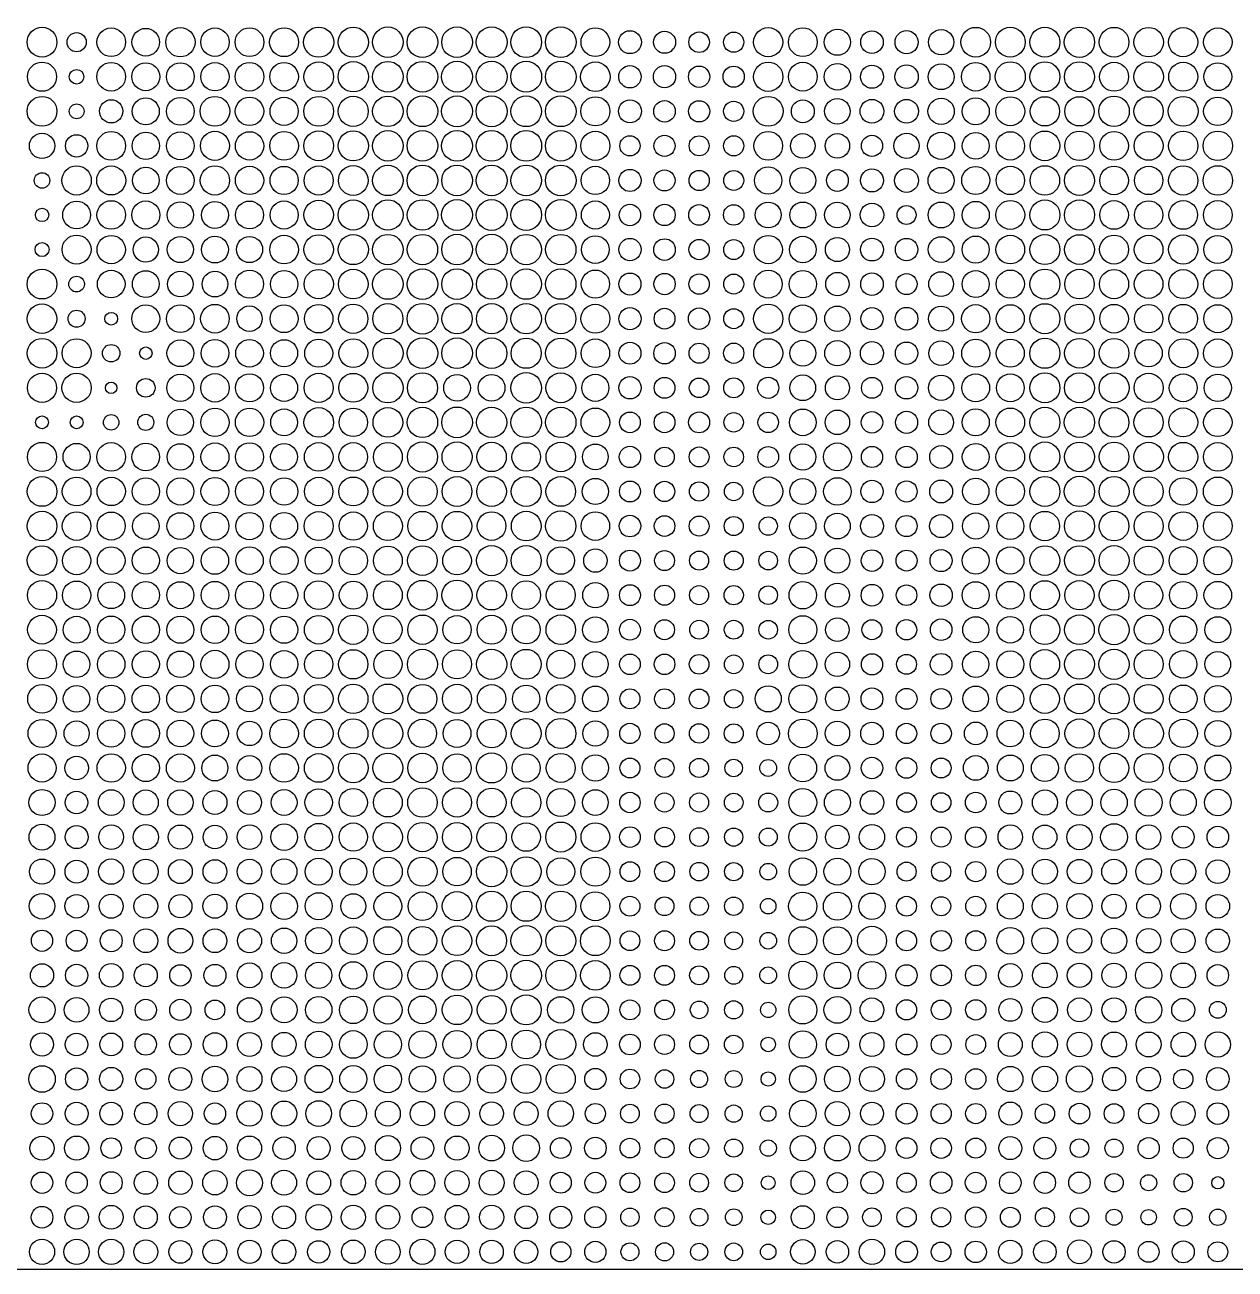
# Model space of a CAD drawing. Header units: millimetres. Extents: x 0 to 15650, y 0 to 8040.
# Drawn here: x 9768 to 11710, y 0 to 1996 of the extents above; entities that cross this region are included whole.
import ezdxf

# ---------------------------------------------------------------- set-up
doc = ezdxf.new("R2010")
doc.units = ezdxf.units.MM
doc.layers.add('Default', color=7, linetype='Continuous', true_color=0x000000)

msp = doc.modelspace()

# ---------------------------------------------------------------- linework, layer by layer
at = {"layer": 'Default', "color": 0}
msp.add_line((0, 0), (15650, 0), dxfattribs=at)
msp.add_lwpolyline([(0, 8040), (0, 0), (15650, 0), (15650, 8040)], close=True, dxfattribs=at)
for centre, radius in [((9795.1, 1968.4), 23.9), ((9850.6, 1968.4), 15.4), ((9906.1, 1968.4), 22.9), ((9961.6, 1968.4), 22.2), ((10017.1, 1968.4), 23.5), ((10072.6, 1968.4), 22.8), ((10128.1, 1968.4), 23), ((10183.6, 1968.4), 23.2), ((10239.1, 1968.4), 24.2), ((10294.6, 1968.4), 24.2), ((10350.1, 1968.4), 24.4), ((10405.6, 1968.4), 24.6), ((10461.1, 1968.4), 24.6), ((10516.6, 1968.4), 24.7), ((10572.1, 1968.4), 24.7), ((10627.6, 1968.4), 24.7), ((10683.1, 1968.4), 23), ((10738.6, 1968.4), 18.4), ((10794.1, 1968.4), 17.7), ((10849.6, 1968.4), 16.5), ((10905.1, 1968.4), 16.2), ((10960.5, 1968.4), 23.4), ((11016, 1968.4), 23), ((11071.5, 1968.4), 21), ((11127, 1968.4), 18.1), ((11182.5, 1968.4), 18.5), ((11238, 1968.4), 20.3), ((11293.5, 1968.4), 23.8), ((11349, 1968.4), 23.9), ((11404.5, 1968.4), 24), ((11460, 1968.4), 24.3), ((11515.5, 1968.4), 23.8), ((11571, 1968.4), 23.6), ((11626.5, 1968.4), 23.4), ((11682, 1968.4), 22.8), ((9795.1, 1913), 23.4), ((10239.1, 1913), 23.8), ((10294.6, 1913), 24.4), ((10350.1, 1913), 24.6), ((10405.6, 1913), 24.6), ((10461.1, 1913), 24.7), ((10516.6, 1913), 24.8), ((10572.1, 1913), 24.8), ((10627.6, 1913), 24.7), ((10683.1, 1913), 23.7), ((10960.5, 1913), 23.5), ((11349, 1913), 24.1), ((11404.5, 1913), 24), ((11460, 1913), 24.1), ((11571, 1913), 23.7), ((9850.6, 1913), 11.7), ((9906.1, 1913), 23), ((9961.6, 1913), 22.4), ((10017.1, 1913), 22.3), ((10072.6, 1913), 22.7), ((10128.1, 1913), 23), ((10183.6, 1913), 22.9), ((10738.6, 1913), 18), ((10794.1, 1913), 17.8), ((10849.6, 1913), 17.1), ((10905.1, 1913), 17), ((11016, 1913), 23.1), ((11071.5, 1913), 21.3), ((11127, 1913), 18.5), ((11182.5, 1913), 18.9), ((11238, 1913), 20.7), ((11293.5, 1913), 22.9), ((11515.5, 1913), 23.2), ((11626.5, 1913), 23.3), ((11682, 1913), 22.3), ((9795.1, 1857.5), 23.9), ((9961.6, 1857.5), 21.7), ((10017.1, 1857.5), 22.2), ((10072.6, 1857.5), 23.9), ((10128.1, 1857.5), 22.8), ((10183.6, 1857.5), 22.6), ((10239.1, 1857.5), 23.9), ((10294.6, 1857.5), 24.1), ((10350.1, 1857.5), 24.4), ((10405.6, 1857.5), 24.6), ((10461.1, 1857.5), 24.7), ((10516.6, 1857.5), 24.9), ((10572.1, 1857.5), 24.6), ((10627.6, 1857.5), 24.6), ((10683.1, 1857.5), 23.4), ((10960.5, 1857.5), 23.9), ((11071.5, 1857.5), 20.5), ((11127, 1857.5), 19.1), ((11182.5, 1857.5), 19.1), ((11238, 1857.5), 21.1), ((11293.5, 1857.5), 21.8), ((11349, 1857.5), 23.2), ((11404.5, 1857.5), 23.5), ((11460, 1857.5), 23.5), ((11515.5, 1857.5), 24.5), ((11571, 1857.5), 23.5), ((11626.5, 1857.5), 23.9), ((11682, 1857.5), 22.7), ((9850.6, 1857.5), 11.9), ((9906.1, 1857.5), 18.6), ((10738.6, 1857.5), 18.4), ((10794.1, 1857.5), 17.3), ((10849.6, 1857.5), 17), ((10905.1, 1857.5), 16.2), ((11016, 1857.5), 18.4), ((9795.1, 1802.1), 20.3), ((9850.6, 1802.1), 17.9), ((9906.1, 1802.1), 23.1), ((9961.6, 1802.1), 22), ((10017.1, 1802.1), 22.3), ((10072.6, 1802.1), 23.3), ((10128.1, 1802.1), 22.7), ((10183.6, 1802.1), 23), ((10239.1, 1802.1), 23.9), ((10294.6, 1802.1), 24.2), ((10350.1, 1802.1), 24.4), ((10405.6, 1802.1), 24.6), ((10461.1, 1802.1), 24.7), ((10516.6, 1802.1), 24.8), ((10572.1, 1802.1), 24.8), ((10627.6, 1802.1), 24.6), ((10683.1, 1802.1), 23.4), ((10738.6, 1802.1), 16.2), ((10794.1, 1802.1), 17), ((10849.6, 1802.1), 16), ((10905.1, 1802.1), 16.2), ((10960.5, 1802.1), 23), ((11016, 1802.1), 19.7), ((11071.5, 1802.1), 19.7), ((11127, 1802.1), 17), ((11182.5, 1802.1), 20.2), ((11238, 1802.1), 21.7), ((11293.5, 1802.1), 21.5), ((11349, 1802.1), 22.7), ((11404.5, 1802.1), 23.8), ((11460, 1802.1), 23.7), ((11515.5, 1802.1), 23), ((11571, 1802.1), 23.2), ((11626.5, 1802.1), 23.6), ((11682, 1802.1), 23.6), ((9795.1, 1746.6), 12.4), ((9850.6, 1746.6), 23.6), ((9906.1, 1746.6), 23.3), ((9961.6, 1746.6), 21.3), ((10017.1, 1746.6), 22.3), ((10072.6, 1746.6), 23.5), ((10128.1, 1746.6), 22.7), ((10183.6, 1746.6), 22.6), ((10239.1, 1746.6), 23.4), ((10294.6, 1746.6), 23.9), ((10350.1, 1746.6), 24.4), ((10405.6, 1746.6), 24.6), ((10461.1, 1746.6), 24.6), ((10516.6, 1746.6), 24.7), ((10572.1, 1746.6), 24.6), ((10627.6, 1746.6), 24.6), ((10683.1, 1746.6), 22.7), ((10738.6, 1746.6), 17.8), ((10794.1, 1746.6), 16.9), ((10849.6, 1746.6), 16.2), ((10905.1, 1746.6), 16), ((10960.5, 1746.6), 21.9), ((11016, 1746.6), 20.7), ((11071.5, 1746.6), 17.5), ((11127, 1746.6), 18.4), ((11182.5, 1746.6), 19.1), ((11238, 1746.6), 21), ((11293.5, 1746.6), 22.5), ((11349, 1746.6), 22.8), ((11404.5, 1746.6), 23.7), ((11460, 1746.6), 24.1), ((11515.5, 1746.6), 23), ((11571, 1746.6), 22.8), ((11626.5, 1746.6), 23.5), ((11682, 1746.6), 23.7), ((9795.1, 1691.2), 10.7), ((9850.6, 1691.2), 22.3), ((9906.1, 1691.2), 22.9), ((9961.6, 1691.2), 22.5), ((10017.1, 1691.2), 21.2), ((10072.6, 1691.2), 21.7), ((10128.1, 1691.2), 22.4), ((10183.6, 1691.2), 22.5), ((10239.1, 1691.2), 23.7), ((10294.6, 1691.2), 24.3), ((10350.1, 1691.2), 24.4), ((10405.6, 1691.2), 24.5), ((10461.1, 1691.2), 24.7), ((10516.6, 1691.2), 24.7), ((10572.1, 1691.2), 24.7), ((10627.6, 1691.2), 24.7), ((10683.1, 1691.2), 22.5), ((10738.6, 1691.2), 17.2), ((10794.1, 1691.2), 17.1), ((10849.6, 1691.2), 16.6), ((10905.1, 1691.2), 16.4), ((10960.5, 1691.2), 20.7), ((11016, 1691.2), 20.8), ((11071.5, 1691.2), 20.5), ((11127, 1691.2), 18.9), ((11182.5, 1691.2), 15.2), ((11238, 1691.2), 20.8), ((11293.5, 1691.2), 21.8), ((11349, 1691.2), 23.2), ((11404.5, 1691.2), 24.1), ((11460, 1691.2), 24.2), ((11515.5, 1691.2), 23), ((11571, 1691.2), 22.7), ((11626.5, 1691.2), 23), ((11682, 1691.2), 23.1), ((9850.6, 1635.7), 23.2), ((9906.1, 1635.7), 22.7), ((10072.6, 1635.7), 21.5), ((10183.6, 1635.7), 23), ((10239.1, 1635.7), 23.7), ((10294.6, 1635.7), 24.2), ((10350.1, 1635.7), 24.4), ((10405.6, 1635.7), 24.4), ((10461.1, 1635.7), 24.6), ((10516.6, 1635.7), 24.7), ((10572.1, 1635.7), 24.4), ((10627.6, 1635.7), 24.4), ((10683.1, 1635.7), 22.2), ((10960.5, 1635.7), 22.7), ((11016, 1635.7), 21.3), ((11293.5, 1635.7), 21.7), ((11349, 1635.7), 23), ((11404.5, 1635.7), 24.1), ((11460, 1635.7), 23.9), ((11515.5, 1635.7), 23.2), ((11571, 1635.7), 23), ((11626.5, 1635.7), 23.4), ((11682, 1635.7), 22.5), ((9795.1, 1635.7), 11.2), ((9961.6, 1635.7), 20.2), ((10017.1, 1635.7), 21), ((10128.1, 1635.7), 21), ((10738.6, 1635.7), 17.9), ((10794.1, 1635.7), 17.3), ((10849.6, 1635.7), 16.3), ((10905.1, 1635.7), 16), ((11071.5, 1635.7), 19.3), ((11127, 1635.7), 18.3), ((11182.5, 1635.7), 18), ((11238, 1635.7), 20.6), ((9795.1, 1580.3), 23.9), ((9906.1, 1580.3), 22.2), ((9961.6, 1580.3), 21.5), ((10017.1, 1580.3), 20.5), ((10072.6, 1580.3), 20.6), ((10128.1, 1580.3), 22.5), ((10183.6, 1580.3), 22), ((10239.1, 1580.3), 23.5), ((10294.6, 1580.3), 23.8), ((10350.1, 1580.3), 24.4), ((10405.6, 1580.3), 24.5), ((10461.1, 1580.3), 24.6), ((10516.6, 1580.3), 24.3), ((10572.1, 1580.3), 24.4), ((10627.6, 1580.3), 24.4), ((10683.1, 1580.3), 22.6), ((10738.6, 1580.3), 17.7), ((10794.1, 1580.3), 17.1), ((10960.5, 1580.3), 22.4), ((11016, 1580.3), 21.9), ((11071.5, 1580.3), 18.8), ((11127, 1580.3), 18.1), ((11182.5, 1580.3), 16.9), ((11238, 1580.3), 19.9), ((11293.5, 1580.3), 21.6), ((11349, 1580.3), 22.6), ((11404.5, 1580.3), 24.1), ((11460, 1580.3), 23.7), ((11515.5, 1580.3), 23.4), ((11571, 1580.3), 23), ((11626.5, 1580.3), 23.2), ((11682, 1580.3), 23), ((9850.6, 1580.3), 12.6), ((10849.6, 1580.3), 16.4), ((10905.1, 1580.3), 16), ((9795.1, 1524.8), 23.7), ((9850.6, 1524.8), 13.6), ((9961.6, 1524.8), 22.3), ((10017.1, 1524.8), 22.3), ((10072.6, 1524.8), 23), ((10128.1, 1524.8), 20.4), ((10183.6, 1524.8), 22.4), ((10239.1, 1524.8), 22.9), ((10294.6, 1524.8), 23.5), ((10350.1, 1524.8), 24.2), ((10405.6, 1524.8), 24.6), ((10461.1, 1524.8), 24.4), ((10516.6, 1524.8), 24.4), ((10572.1, 1524.8), 24.4), ((10627.6, 1524.8), 24.3), ((10683.1, 1524.8), 23.2), ((10738.6, 1524.8), 17.9), ((10794.1, 1524.8), 16.7), ((10849.6, 1524.8), 17.2), ((10905.1, 1524.8), 16), ((10960.5, 1524.8), 23.5), ((11016, 1524.8), 22), ((11071.5, 1524.8), 20.3), ((11127, 1524.8), 17.9), ((11182.5, 1524.8), 18.2), ((11238, 1524.8), 20.1), ((11293.5, 1524.8), 22.6), ((11349, 1524.8), 22.5), ((11404.5, 1524.8), 24.1), ((11460, 1524.8), 23.5), ((11515.5, 1524.8), 23), ((11571, 1524.8), 22.7), ((11626.5, 1524.8), 23), ((11682, 1524.8), 22.5), ((9906.1, 1524.8), 10.2), ((9795.1, 1469.4), 23.8), ((9850.6, 1469.4), 23.2), ((9906.1, 1469.4), 14), ((9961.6, 1469.4), 10), ((10017.1, 1469.4), 21.5), ((10072.6, 1469.4), 22.2), ((10128.1, 1469.4), 22.2), ((10183.6, 1469.4), 21.7), ((10239.1, 1469.4), 22.5), ((10294.6, 1469.4), 23.1), ((10350.1, 1469.4), 24.3), ((10405.6, 1469.4), 24.5), ((10461.1, 1469.4), 24.6), ((10516.6, 1469.4), 24.5), ((10572.1, 1469.4), 24.2), ((10627.6, 1469.4), 24.3), ((10683.1, 1469.4), 22.9), ((10738.6, 1469.4), 17.6), ((10794.1, 1469.4), 17.2), ((10849.6, 1469.4), 16.1), ((10905.1, 1469.4), 16.3), ((10960.5, 1469.4), 23.3), ((11016, 1469.4), 20.7), ((11071.5, 1469.4), 20.3), ((11127, 1469.4), 18.6), ((11182.5, 1469.4), 18), ((11238, 1469.4), 19.8), ((11293.5, 1469.4), 22.5), ((11349, 1469.4), 22.5), ((11404.5, 1469.4), 24.2), ((11460, 1469.4), 23.8), ((11515.5, 1469.4), 23.8), ((11571, 1469.4), 21.9), ((11626.5, 1469.4), 23.2), ((11682, 1469.4), 22.9), ((9795.1, 1413.9), 23.4), ((9850.6, 1413.9), 23.5), ((10239.1, 1413.9), 23.4), ((10350.1, 1413.9), 24.3), ((10405.6, 1413.9), 24.2), ((10572.1, 1413.9), 24.6), ((10627.6, 1413.9), 23.9), ((11404.5, 1413.9), 24.1), ((11460, 1413.9), 24.1), ((11515.5, 1413.9), 24.1), ((11571, 1413.9), 23.4), ((9906.1, 1413.9), 9.19), ((9961.6, 1413.9), 14.9), ((10017.1, 1413.9), 21.8), ((10072.6, 1413.9), 22.8), ((10128.1, 1413.9), 22.5), ((10183.6, 1413.9), 21.7), ((10294.6, 1413.9), 23.2), ((10461.1, 1413.9), 21.4), ((10516.6, 1413.9), 21.4), ((10683.1, 1413.9), 21.7), ((10738.6, 1413.9), 17.9), ((10794.1, 1413.9), 16.7), ((10849.6, 1413.9), 15.7), ((10905.1, 1413.9), 16), ((10960.5, 1413.9), 17), ((11016, 1413.9), 20.6), ((11071.5, 1413.9), 19.3), ((11127, 1413.9), 16.8), ((11182.5, 1413.9), 17.9), ((11238, 1413.9), 20.3), ((11293.5, 1413.9), 22.3), ((11349, 1413.9), 22.3), ((11626.5, 1413.9), 22.3), ((11682, 1413.9), 21.8), ((10017.1, 1358.5), 21.2), ((10072.6, 1358.5), 22.7), ((10128.1, 1358.5), 22.7), ((10183.6, 1358.5), 21.5), ((10239.1, 1358.5), 23.8), ((10294.6, 1358.5), 22.8), ((10350.1, 1358.5), 23.8), ((10405.6, 1358.5), 24.4), ((10461.1, 1358.5), 24.6), ((10516.6, 1358.5), 24.2), ((10572.1, 1358.5), 24.5), ((10627.6, 1358.5), 24.4), ((10683.1, 1358.5), 23), ((11016, 1358.5), 21.4), ((11071.5, 1358.5), 19.7), ((11238, 1358.5), 19.9), ((11293.5, 1358.5), 21.8), ((11349, 1358.5), 23), ((11404.5, 1358.5), 24.1), ((11460, 1358.5), 24.3), ((11515.5, 1358.5), 23.8), ((11571, 1358.5), 23.5), ((11626.5, 1358.5), 23.2), ((11682, 1358.5), 22.8), ((9795.1, 1358.5), 10.3), ((9850.6, 1358.5), 10.3), ((9906.1, 1358.5), 12.4), ((9961.6, 1358.5), 12.9), ((10738.6, 1358.5), 16.6), ((10794.1, 1358.5), 16.7), ((10849.6, 1358.5), 16.8), ((10905.1, 1358.5), 15.6), ((10960.5, 1358.5), 16.4), ((11127, 1358.5), 17.2), ((11182.5, 1358.5), 17.8), ((9795.1, 1303), 23.4), ((9850.6, 1303), 21.8), ((9906.1, 1303), 23), ((9961.6, 1303), 22.2), ((10017.1, 1303), 21.2), ((10072.6, 1303), 22.5), ((10128.1, 1303), 22.6), ((10183.6, 1303), 21.6), ((10239.1, 1303), 23), ((10294.6, 1303), 23), ((10350.1, 1303), 23.2), ((10405.6, 1303), 24.2), ((10461.1, 1303), 24.1), ((10516.6, 1303), 23.6), ((10572.1, 1303), 22.9), ((10627.6, 1303), 23.7), ((10683.1, 1303), 20.7), ((10738.6, 1303), 17.2), ((10794.1, 1303), 15.7), ((10849.6, 1303), 16), ((10905.1, 1303), 15.7), ((10960.5, 1303), 16.7), ((11016, 1303), 21), ((11071.5, 1303), 22.4), ((11127, 1303), 17), ((11182.5, 1303), 17.2), ((11238, 1303), 18.4), ((11293.5, 1303), 21.5), ((11349, 1303), 23), ((11404.5, 1303), 24), ((11460, 1303), 23.9), ((11515.5, 1303), 23.9), ((11571, 1303), 23.6), ((11626.5, 1303), 23.4), ((11682, 1303), 23), ((9795.1, 1247.6), 23.8), ((9850.6, 1247.6), 23.1), ((9906.1, 1247.6), 22.7), ((9961.6, 1247.6), 21.9), ((10017.1, 1247.6), 21.8), ((10072.6, 1247.6), 22.4), ((10128.1, 1247.6), 22.5), ((10183.6, 1247.6), 21.9), ((10239.1, 1247.6), 22.8), ((10294.6, 1247.6), 23.2), ((10350.1, 1247.6), 23.4), ((10405.6, 1247.6), 23.7), ((10461.1, 1247.6), 23.9), ((10516.6, 1247.6), 23.9), ((10572.1, 1247.6), 24.1), ((10627.6, 1247.6), 23.8), ((10683.1, 1247.6), 21), ((10738.6, 1247.6), 16.8), ((10794.1, 1247.6), 16.3), ((10849.6, 1247.6), 15.5), ((10905.1, 1247.6), 14.8), ((10960.5, 1247.6), 23.4), ((11016, 1247.6), 20.9), ((11071.5, 1247.6), 22.1), ((11127, 1247.6), 17.9), ((11182.5, 1247.6), 17), ((11238, 1247.6), 18.4), ((11293.5, 1247.6), 21.3), ((11349, 1247.6), 22.7), ((11404.5, 1247.6), 24.1), ((11460, 1247.6), 24.3), ((11515.5, 1247.6), 24.1), ((11571, 1247.6), 23.5), ((11626.5, 1247.6), 22), ((11682, 1247.6), 23.2), ((9795.1, 1192.1), 23.8), ((9850.6, 1192.1), 23), ((9906.1, 1192.1), 22.5), ((9961.6, 1192.1), 21.3), ((10017.1, 1192.1), 21.5), ((10072.6, 1192.1), 22.4), ((10128.1, 1192.1), 21.9), ((10183.6, 1192.1), 21.7), ((10239.1, 1192.1), 23.3), ((10294.6, 1192.1), 22.6), ((10350.1, 1192.1), 23.3), ((10405.6, 1192.1), 23.6), ((10461.1, 1192.1), 23.6), ((10516.6, 1192.1), 23), ((10572.1, 1192.1), 23.8), ((10627.6, 1192.1), 24.3), ((10683.1, 1192.1), 22.9), ((10738.6, 1192.1), 17.3), ((10794.1, 1192.1), 16.5), ((10849.6, 1192.1), 16), ((10905.1, 1192.1), 15.3), ((10960.5, 1192.1), 14.7), ((11016, 1192.1), 21.1), ((11071.5, 1192.1), 20.7), ((11127, 1192.1), 18.4), ((11182.5, 1192.1), 17), ((11238, 1192.1), 18.5), ((11293.5, 1192.1), 21), ((11349, 1192.1), 21.7), ((11404.5, 1192.1), 23.6), ((11460, 1192.1), 24.2), ((11515.5, 1192.1), 23.9), ((11571, 1192.1), 23.4), ((11626.5, 1192.1), 22.9), ((11682, 1192.1), 23), ((9795.1, 1136.7), 23.7), ((9850.6, 1136.7), 22.7), ((9906.1, 1136.7), 22.2), ((9961.6, 1136.7), 21.8), ((10072.6, 1136.7), 22), ((10128.1, 1136.7), 22.1), ((10183.6, 1136.7), 22.3), ((10239.1, 1136.7), 21.7), ((10294.6, 1136.7), 22.8), ((10350.1, 1136.7), 23.2), ((10405.6, 1136.7), 23.8), ((10461.1, 1136.7), 23), ((10516.6, 1136.7), 24.2), ((10572.1, 1136.7), 24.2), ((10627.6, 1136.7), 22), ((11016, 1136.7), 21.8), ((11293.5, 1136.7), 21.6), ((11349, 1136.7), 21.9), ((11404.5, 1136.7), 23.9), ((11460, 1136.7), 23.9), ((11515.5, 1136.7), 24), ((11571, 1136.7), 23.2), ((11626.5, 1136.7), 22.5), ((11682, 1136.7), 22.6), ((10017.1, 1136.7), 21), ((10683.1, 1136.7), 18.7), ((10738.6, 1136.7), 16.8), ((10794.1, 1136.7), 16), ((10849.6, 1136.7), 15.3), ((10905.1, 1136.7), 15.3), ((10960.5, 1136.7), 14.9), ((11071.5, 1136.7), 20), ((11127, 1136.7), 17.3), ((11182.5, 1136.7), 16.8), ((11238, 1136.7), 17.7), ((9795.1, 1081.2), 23.5), ((9850.6, 1081.2), 22.7), ((9906.1, 1081.2), 21.6), ((9961.6, 1081.2), 22), ((10017.1, 1081.2), 21.7), ((10072.6, 1081.2), 22.2), ((10128.1, 1081.2), 22.6), ((10183.6, 1081.2), 21.8), ((10239.1, 1081.2), 23), ((10294.6, 1081.2), 22.4), ((10350.1, 1081.2), 23.2), ((10405.6, 1081.2), 23.8), ((10461.1, 1081.2), 24.3), ((10516.6, 1081.2), 23.7), ((10572.1, 1081.2), 23), ((10627.6, 1081.2), 23.2), ((10683.1, 1081.2), 20.3), ((10738.6, 1081.2), 16.8), ((11016, 1081.2), 22.1), ((11071.5, 1081.2), 19.3), ((11127, 1081.2), 17.4), ((11238, 1081.2), 17.9), ((11293.5, 1081.2), 21.7), ((11349, 1081.2), 22.2), ((11404.5, 1081.2), 23.3), ((11460, 1081.2), 23.5), ((11515.5, 1081.2), 23.9), ((11571, 1081.2), 22.6), ((11626.5, 1081.2), 22), ((11682, 1081.2), 22.2), ((10794.1, 1081.2), 16.1), ((10849.6, 1081.2), 15.3), ((10905.1, 1081.2), 15.5), ((10960.5, 1081.2), 14.9), ((11182.5, 1081.2), 16.5), ((9795.1, 1025.8), 23.1), ((9850.6, 1025.8), 21.5), ((9906.1, 1025.8), 22), ((9961.6, 1025.8), 22), ((10017.1, 1025.8), 21.8), ((10072.6, 1025.8), 22), ((10128.1, 1025.8), 22.6), ((10183.6, 1025.8), 21.8), ((10239.1, 1025.8), 23), ((10294.6, 1025.8), 23.5), ((10350.1, 1025.8), 22.8), ((10405.6, 1025.8), 23.6), ((10461.1, 1025.8), 22.7), ((10516.6, 1025.8), 23.2), ((10572.1, 1025.8), 22.6), ((10627.6, 1025.8), 23.7), ((10683.1, 1025.8), 20.6), ((10738.6, 1025.8), 16.7), ((10794.1, 1025.8), 16), ((10849.6, 1025.8), 15.1), ((10905.1, 1025.8), 15.1), ((10960.5, 1025.8), 14.9), ((11016, 1025.8), 22.5), ((11071.5, 1025.8), 18.9), ((11127, 1025.8), 16), ((11182.5, 1025.8), 16.3), ((11238, 1025.8), 17.3), ((11293.5, 1025.8), 20.9), ((11349, 1025.8), 21.3), ((11404.5, 1025.8), 23.8), ((11460, 1025.8), 23.8), ((11515.5, 1025.8), 24.2), ((11571, 1025.8), 23.1), ((11626.5, 1025.8), 22), ((11682, 1025.8), 20.9), ((9795.1, 970.3), 23.3), ((9850.6, 970.3), 21.3), ((9906.1, 970.3), 22.1), ((9961.6, 970.3), 21.8), ((10017.1, 970.3), 21.3), ((10072.6, 970.3), 22.5), ((10128.1, 970.3), 22), ((10183.6, 970.3), 22), ((10239.1, 970.3), 22.7), ((10294.6, 970.3), 23.5), ((10350.1, 970.3), 22.7), ((10405.6, 970.3), 24.1), ((10461.1, 970.3), 23.3), ((10516.6, 970.3), 24.2), ((10572.1, 970.3), 24), ((10627.6, 970.3), 22.5), ((10683.1, 970.3), 20.6), ((10738.6, 970.3), 16.5), ((10794.1, 970.3), 16.5), ((10849.6, 970.3), 15.7), ((10905.1, 970.3), 15), ((10960.5, 970.3), 15.1), ((11016, 970.3), 22.3), ((11071.5, 970.3), 19.6), ((11127, 970.3), 17), ((11182.5, 970.3), 16), ((11238, 970.3), 17.4), ((11293.5, 970.3), 21), ((11349, 970.3), 21.7), ((11404.5, 970.3), 23.7), ((11460, 970.3), 23.9), ((11515.5, 970.3), 24.2), ((11571, 970.3), 23.4), ((11626.5, 970.3), 22), ((11682, 970.3), 20.6), ((10294.6, 914.9), 23.6), ((10350.1, 914.9), 23.8), ((10461.1, 914.9), 23.3), ((11404.5, 914.9), 23.4), ((11460, 914.9), 23.8), ((11515.5, 914.9), 24), ((9795.1, 914.9), 23), ((9850.6, 914.9), 21.3), ((9906.1, 914.9), 22), ((9961.6, 914.9), 22.1), ((10017.1, 914.9), 21.9), ((10072.6, 914.9), 22.1), ((10128.1, 914.9), 20.9), ((10183.6, 914.9), 22.5), ((10239.1, 914.9), 23), ((10405.6, 914.9), 23.2), ((10516.6, 914.9), 22.9), ((10572.1, 914.9), 22), ((10627.6, 914.9), 22.8), ((10683.1, 914.9), 20.6), ((10738.6, 914.9), 16), ((10794.1, 914.9), 16), ((10849.6, 914.9), 15.8), ((10905.1, 914.9), 14.8), ((10960.5, 914.9), 21), ((11016, 914.9), 22.4), ((11071.5, 914.9), 19), ((11127, 914.9), 17.5), ((11182.5, 914.9), 16.8), ((11238, 914.9), 16.5), ((11293.5, 914.9), 20.6), ((11349, 914.9), 21.7), ((11571, 914.9), 23.2), ((11626.5, 914.9), 22.2), ((11682, 914.9), 21.5), ((9795.1, 859.4), 22.5), ((9850.6, 859.4), 20.2), ((9906.1, 859.4), 22), ((9961.6, 859.4), 22.2), ((10017.1, 859.4), 21.4), ((10072.6, 859.4), 21.5), ((10128.1, 859.4), 19.6), ((10183.6, 859.4), 23), ((10239.1, 859.4), 23), ((10294.6, 859.4), 23.6), ((10350.1, 859.4), 23.9), ((10405.6, 859.4), 22.7), ((10461.1, 859.4), 22.4), ((10516.6, 859.4), 23.1), ((10572.1, 859.4), 24), ((10627.6, 859.4), 24.2), ((10683.1, 859.4), 20.2), ((11016, 859.4), 23), ((11071.5, 859.4), 19.7), ((11349, 859.4), 21.3), ((11404.5, 859.4), 23), ((11460, 859.4), 23.4), ((11515.5, 859.4), 23.9), ((11571, 859.4), 23.8), ((11626.5, 859.4), 22.7), ((11682, 859.4), 20.7), ((10738.6, 859.4), 16.3), ((10794.1, 859.4), 15.5), ((10849.6, 859.4), 15.6), ((10905.1, 859.4), 15.3), ((10960.5, 859.4), 18.1), ((11127, 859.4), 18.1), ((11182.5, 859.4), 16.3), ((11238, 859.4), 16.4), ((11293.5, 859.4), 18.2), ((9795.1, 804), 22.5), ((9850.6, 804), 18.9), ((9906.1, 804), 22.7), ((9961.6, 804), 21.9), ((10017.1, 804), 22.5), ((10072.6, 804), 20.8), ((10128.1, 804), 19.8), ((10183.6, 804), 22.9), ((10239.1, 804), 23), ((10294.6, 804), 23.9), ((10350.1, 804), 23.9), ((10405.6, 804), 23.6), ((10461.1, 804), 22.7), ((10516.6, 804), 24.1), ((10572.1, 804), 22.6), ((10627.6, 804), 23.2), ((10683.1, 804), 21.2), ((10738.6, 804), 16), ((10794.1, 804), 15.3), ((10849.6, 804), 15.3), ((11016, 804), 22.2), ((11071.5, 804), 19.8), ((11127, 804), 17.2), ((11182.5, 804), 16.5), ((11238, 804), 16), ((11293.5, 804), 19.8), ((11349, 804), 20.8), ((11404.5, 804), 21.7), ((11460, 804), 22.7), ((11515.5, 804), 23.5), ((11571, 804), 23.4), ((11626.5, 804), 22.2), ((11682, 804), 20.8), ((10905.1, 804), 14.1), ((10960.5, 804), 13.5), ((9795.1, 748.6), 21), ((9850.6, 748.6), 18.1), ((9906.1, 748.6), 20.6), ((9961.6, 748.6), 20.1), ((10017.1, 748.6), 20.3), ((10072.6, 748.6), 19.3), ((10128.1, 748.6), 19.3), ((10183.6, 748.6), 20.7), ((10239.1, 748.6), 22), ((10294.6, 748.6), 22.6), ((10350.1, 748.6), 23.2), ((10405.6, 748.6), 23.7), ((10461.1, 748.6), 23.3), ((10516.6, 748.6), 23.2), ((10572.1, 748.6), 23.5), ((10627.6, 748.6), 22.4), ((10683.1, 748.6), 20.6), ((10738.6, 748.6), 16.4), ((10794.1, 748.6), 15.3), ((10849.6, 748.6), 15.3), ((10905.1, 748.6), 15), ((10960.5, 748.6), 15.2), ((11016, 748.6), 22.4), ((11071.5, 748.6), 20.9), ((11127, 748.6), 18.9), ((11182.5, 748.6), 15.7), ((11238, 748.6), 15.7), ((11293.5, 748.6), 16.5), ((11349, 748.6), 18.4), ((11404.5, 748.6), 20.1), ((11460, 748.6), 20.6), ((11515.5, 748.6), 21.3), ((11571, 748.6), 21.8), ((11626.5, 748.6), 21), ((11682, 748.6), 21.3), ((9795.1, 693.1), 20.8), ((9850.6, 693.1), 18.4), ((9906.1, 693.1), 19.8), ((9961.6, 693.1), 20.2), ((10017.1, 693.1), 19.4), ((10072.6, 693.1), 18.9), ((10128.1, 693.1), 19.8), ((10183.6, 693.1), 21.3), ((10239.1, 693.1), 22), ((10294.6, 693.1), 22.7), ((10350.1, 693.1), 23.4), ((10405.6, 693.1), 23.6), ((10461.1, 693.1), 23.4), ((10516.6, 693.1), 23.6), ((10572.1, 693.1), 22.8), ((10627.6, 693.1), 24.2), ((10683.1, 693.1), 23), ((10738.6, 693.1), 16.5), ((10794.1, 693.1), 15.8), ((10849.6, 693.1), 15.1), ((10905.1, 693.1), 14.6), ((10960.5, 693.1), 14.4), ((11016, 693.1), 22.6), ((11071.5, 693.1), 18.9), ((11127, 693.1), 20.3), ((11182.5, 693.1), 15.9), ((11238, 693.1), 16), ((11293.5, 693.1), 16.5), ((11349, 693.1), 19.7), ((11404.5, 693.1), 19.3), ((11460, 693.1), 20.2), ((11515.5, 693.1), 21.5), ((11571, 693.1), 19.7), ((11626.5, 693.1), 17.6), ((11682, 693.1), 17.3), ((10239.1, 637.7), 21.7), ((10294.6, 637.7), 21.6), ((10350.1, 637.7), 23.2), ((10405.6, 637.7), 23.4), ((10461.1, 637.7), 22.9), ((10516.6, 637.7), 24.3), ((10572.1, 637.7), 23.9), ((10627.6, 637.7), 22.3), ((10683.1, 637.7), 23.4), ((11016, 637.7), 21.9), ((11071.5, 637.7), 21.5), ((11127, 637.7), 21.2), ((9795.1, 637.7), 20.2), ((9850.6, 637.7), 18.5), ((9906.1, 637.7), 20.3), ((9961.6, 637.7), 20), ((10017.1, 637.7), 19.2), ((10072.6, 637.7), 19.1), ((10128.1, 637.7), 19.8), ((10183.6, 637.7), 20.6), ((10738.6, 637.7), 15.9), ((10794.1, 637.7), 16), ((10849.6, 637.7), 14.9), ((10905.1, 637.7), 14.6), ((10960.5, 637.7), 13.3), ((11182.5, 637.7), 15.3), ((11238, 637.7), 15.5), ((11293.5, 637.7), 16.2), ((11349, 637.7), 20.3), ((11404.5, 637.7), 20.1), ((11460, 637.7), 19.6), ((11515.5, 637.7), 19.8), ((11571, 637.7), 20.7), ((11626.5, 637.7), 20), ((11682, 637.7), 18.8), ((9795.1, 582.2), 20.5), ((9850.6, 582.2), 18.9), ((9906.1, 582.2), 19.3), ((9961.6, 582.2), 19.1), ((10017.1, 582.2), 18.6), ((10072.6, 582.2), 19.3), ((10128.1, 582.2), 21), ((10183.6, 582.2), 21.3), ((10239.1, 582.2), 21.7), ((10294.6, 582.2), 20.1), ((10350.1, 582.2), 22.3), ((10405.6, 582.2), 22.9), ((10461.1, 582.2), 23.6), ((10516.6, 582.2), 24.2), ((10572.1, 582.2), 24.2), ((10627.6, 582.2), 24.3), ((10683.1, 582.2), 23.2), ((11016, 582.2), 22.7), ((11071.5, 582.2), 22.5), ((11127, 582.2), 21.2), ((11349, 582.2), 20.8), ((11404.5, 582.2), 20.3), ((11460, 582.2), 20.3), ((11515.5, 582.2), 19.4), ((11571, 582.2), 19.1), ((11626.5, 582.2), 20.5), ((11682, 582.2), 18.9), ((10738.6, 582.2), 16), ((10794.1, 582.2), 15.1), ((10849.6, 582.2), 14.8), ((10905.1, 582.2), 14.7), ((10960.5, 582.2), 12.4), ((11182.5, 582.2), 15.9), ((11238, 582.2), 15.3), ((11293.5, 582.2), 16), ((9795.1, 526.8), 17), ((9850.6, 526.8), 16.8), ((9906.1, 526.8), 17.7), ((9961.6, 526.8), 19.1), ((10017.1, 526.8), 19.8), ((10072.6, 526.8), 19.1), ((10128.1, 526.8), 19.4), ((10183.6, 526.8), 20.4), ((10239.1, 526.8), 21.1), ((10294.6, 526.8), 22.1), ((10350.1, 526.8), 22.6), ((10405.6, 526.8), 23), ((10461.1, 526.8), 23.7), ((10516.6, 526.8), 24), ((10572.1, 526.8), 24.4), ((10627.6, 526.8), 24.1), ((10683.1, 526.8), 23.9), ((10738.6, 526.8), 15.8), ((10794.1, 526.8), 16), ((10849.6, 526.8), 15), ((10905.1, 526.8), 14.3), ((10960.5, 526.8), 13.3), ((11016, 526.8), 22.6), ((11071.5, 526.8), 22.4), ((11127, 526.8), 23.3), ((11182.5, 526.8), 16.2), ((11238, 526.8), 16.5), ((11293.5, 526.8), 16.1), ((11349, 526.8), 21.4), ((11404.5, 526.8), 20.8), ((11460, 526.8), 19.7), ((11515.5, 526.8), 20.3), ((11571, 526.8), 19.6), ((11626.5, 526.8), 19.2), ((11682, 526.8), 18.8), ((9795.1, 471.3), 18.6), ((9850.6, 471.3), 17.9), ((9906.1, 471.3), 18.9), ((9961.6, 471.3), 18.4), ((10017.1, 471.3), 17.1), ((10072.6, 471.3), 17.6), ((10128.1, 471.3), 19.9), ((10183.6, 471.3), 20.5), ((10239.1, 471.3), 21), ((10294.6, 471.3), 21.9), ((10350.1, 471.3), 22.6), ((10405.6, 471.3), 23.4), ((10461.1, 471.3), 23.7), ((10516.6, 471.3), 24.2), ((10572.1, 471.3), 24.4), ((10627.6, 471.3), 24.1), ((10683.1, 471.3), 23.8), ((10738.6, 471.3), 16), ((10794.1, 471.3), 16), ((10849.6, 471.3), 15.2), ((10905.1, 471.3), 14.3), ((10960.5, 471.3), 13.5), ((11016, 471.3), 22.5), ((11071.5, 471.3), 21.3), ((11127, 471.3), 22.2), ((11182.5, 471.3), 17), ((11238, 471.3), 16.6), ((11293.5, 471.3), 16.4), ((11349, 471.3), 18.9), ((11404.5, 471.3), 19.8), ((11460, 471.3), 19.5), ((11515.5, 471.3), 19.6), ((11571, 471.3), 21.1), ((11626.5, 471.3), 19.8), ((11682, 471.3), 17.2), ((10461.1, 415.9), 23.7), ((10572.1, 415.9), 24.1), ((9795.1, 415.9), 20.9), ((9850.6, 415.9), 19.8), ((9906.1, 415.9), 18.8), ((9961.6, 415.9), 17.1), ((10017.1, 415.9), 17), ((10072.6, 415.9), 15.8), ((10128.1, 415.9), 19.5), ((10183.6, 415.9), 20.8), ((10239.1, 415.9), 21.3), ((10294.6, 415.9), 22.1), ((10350.1, 415.9), 22.7), ((10405.6, 415.9), 22.2), ((10516.6, 415.9), 23.1), ((10627.6, 415.9), 21.1), ((10683.1, 415.9), 21), ((10738.6, 415.9), 16), ((10794.1, 415.9), 15.8), ((10849.6, 415.9), 14.1), ((10905.1, 415.9), 14.6), ((10960.5, 415.9), 12.3), ((11016, 415.9), 22.6), ((11071.5, 415.9), 21.5), ((11127, 415.9), 19.1), ((11182.5, 415.9), 16.2), ((11238, 415.9), 15.8), ((11293.5, 415.9), 16.3), ((11349, 415.9), 18.3), ((11404.5, 415.9), 20.1), ((11460, 415.9), 19.1), ((11515.5, 415.9), 19.4), ((11571, 415.9), 21.2), ((11626.5, 415.9), 18.4), ((11682, 415.9), 13.5), ((10128.1, 360.4), 19.3), ((10183.6, 360.4), 19.4), ((10239.1, 360.4), 21.4), ((10294.6, 360.4), 22.2), ((10350.1, 360.4), 21.8), ((10405.6, 360.4), 21.8), ((10461.1, 360.4), 22.6), ((10516.6, 360.4), 23.2), ((10572.1, 360.4), 23.1), ((10627.6, 360.4), 23.9), ((11016, 360.4), 22), ((11127, 360.4), 19.3), ((11349, 360.4), 19.2), ((11404.5, 360.4), 20.1), ((11460, 360.4), 19.8), ((11515.5, 360.4), 20), ((11571, 360.4), 20), ((11626.5, 360.4), 19.5), ((11682, 360.4), 20.3), ((9795.1, 360.4), 18.5), ((9850.6, 360.4), 18.1), ((9906.1, 360.4), 18.3), ((9961.6, 360.4), 17.2), ((10017.1, 360.4), 17.2), ((10072.6, 360.4), 18.8), ((10683.1, 360.4), 18.9), ((10738.6, 360.4), 16.6), ((10794.1, 360.4), 16), ((10849.6, 360.4), 15.1), ((10905.1, 360.4), 14.8), ((10960.5, 360.4), 11.7), ((11071.5, 360.4), 18.1), ((11182.5, 360.4), 16.7), ((11238, 360.4), 16), ((11293.5, 360.4), 15.9), ((9795.1, 305), 21.3), ((9850.6, 305), 17.9), ((9906.1, 305), 18.6), ((9961.6, 305), 16.4), ((10017.1, 305), 18.4), ((10072.6, 305), 20.6), ((10128.1, 305), 20), ((10183.6, 305), 20.1), ((10239.1, 305), 21.9), ((10294.6, 305), 21.8), ((10350.1, 305), 22), ((10405.6, 305), 21.2), ((10461.1, 305), 21.1), ((10516.6, 305), 22.7), ((10572.1, 305), 23.4), ((10627.6, 305), 23.3), ((10683.1, 305), 17.1), ((10738.6, 305), 15.7), ((10794.1, 305), 14.8), ((11016, 305), 21.3), ((11071.5, 305), 20.6), ((11127, 305), 20.1), ((11182.5, 305), 16.4), ((11238, 305), 16.6), ((11293.5, 305), 16.4), ((11349, 305), 20.3), ((11404.5, 305), 20.4), ((11460, 305), 21), ((11515.5, 305), 18.6), ((11571, 305), 19.1), ((11626.5, 305), 15.5), ((11682, 305), 18.2), ((10849.6, 305), 13.7), ((10905.1, 305), 13.6), ((10960.5, 305), 11.5), ((9795.1, 249.5), 17.3), ((9850.6, 249.5), 18.3), ((9906.1, 249.5), 18.2), ((9961.6, 249.5), 18), ((10017.1, 249.5), 19.4), ((10072.6, 249.5), 17.2), ((10128.1, 249.5), 20.3), ((10183.6, 249.5), 20.2), ((10239.1, 249.5), 20.7), ((10294.6, 249.5), 21.3), ((10350.1, 249.5), 20), ((10405.6, 249.5), 19.6), ((10461.1, 249.5), 19.4), ((10516.6, 249.5), 18.9), ((10572.1, 249.5), 19.1), ((10627.6, 249.5), 20.5), ((10683.1, 249.5), 16.2), ((10738.6, 249.5), 15), ((10794.1, 249.5), 15.4), ((10849.6, 249.5), 14.4), ((10905.1, 249.5), 13.8), ((10960.5, 249.5), 12.4), ((11016, 249.5), 21.3), ((11071.5, 249.5), 19.4), ((11127, 249.5), 18.3), ((11182.5, 249.5), 16.8), ((11238, 249.5), 16.2), ((11293.5, 249.5), 16.2), ((11349, 249.5), 18.5), ((11404.5, 249.5), 15.5), ((11460, 249.5), 16.6), ((11515.5, 249.5), 15.8), ((11571, 249.5), 16.3), ((11626.5, 249.5), 19.2), ((11682, 249.5), 17.3), ((9795.1, 194.1), 19.3), ((9850.6, 194.1), 19.4), ((9906.1, 194.1), 16.5), ((9961.6, 194.1), 17), ((10017.1, 194.1), 17.7), ((10072.6, 194.1), 18.9), ((10128.1, 194.1), 19.4), ((10183.6, 194.1), 18), ((10239.1, 194.1), 18.4), ((10294.6, 194.1), 18.4), ((10350.1, 194.1), 20.1), ((10405.6, 194.1), 18.2), ((10461.1, 194.1), 19.4), ((10516.6, 194.1), 20.6), ((10572.1, 194.1), 21.3), ((10627.6, 194.1), 16.6), ((10683.1, 194.1), 17.4), ((10738.6, 194.1), 15.8), ((10794.1, 194.1), 15.5), ((10849.6, 194.1), 15.4), ((10905.1, 194.1), 14.5), ((10960.5, 194.1), 13.1), ((11016, 194.1), 20.2), ((11071.5, 194.1), 20.6), ((11127, 194.1), 20.8), ((11182.5, 194.1), 16.6), ((11238, 194.1), 16.5), ((11293.5, 194.1), 16.1), ((11349, 194.1), 18.4), ((11404.5, 194.1), 17.6), ((11460, 194.1), 14.9), ((11515.5, 194.1), 14.6), ((11571, 194.1), 17), ((11626.5, 194.1), 16.1), ((11682, 194.1), 17), ((9795.1, 138.6), 17.2), ((9850.6, 138.6), 17.2), ((9906.1, 138.6), 17.7), ((9961.6, 138.6), 18.6), ((10017.1, 138.6), 18.7), ((10072.6, 138.6), 19.6), ((10128.1, 138.6), 20.8), ((10183.6, 138.6), 20.1), ((10239.1, 138.6), 19.1), ((10294.6, 138.6), 19.6), ((10350.1, 138.6), 18.9), ((10405.6, 138.6), 19.8), ((10461.1, 138.6), 19.6), ((10516.6, 138.6), 20), ((10572.1, 138.6), 19.2), ((10627.6, 138.6), 16.8), ((10683.1, 138.6), 16.7), ((10738.6, 138.6), 15.8), ((10794.1, 138.6), 15.8), ((10849.6, 138.6), 15.1), ((10905.1, 138.6), 14.1), ((10960.5, 138.6), 11.1), ((11016, 138.6), 18.9), ((11071.5, 138.6), 16.2), ((11127, 138.6), 17.9), ((11182.5, 138.6), 15.6), ((11238, 138.6), 17.3), ((11293.5, 138.6), 16.7), ((11349, 138.6), 17.4), ((11404.5, 138.6), 17.1), ((11460, 138.6), 17.2), ((11515.5, 138.6), 14.8), ((11571, 138.6), 12.9), ((11626.5, 138.6), 14.8), ((11682, 138.6), 9.82), ((9795.1, 83.2), 17.4), ((9850.6, 83.2), 18.9), ((9906.1, 83.2), 19.1), ((9961.6, 83.2), 18.4), ((10017.1, 83.2), 17.2), ((10072.6, 83.2), 18.4), ((10128.1, 83.2), 18.6), ((10183.6, 83.2), 18.4), ((10239.1, 83.2), 20.4), ((10294.6, 83.2), 19.4), ((10350.1, 83.2), 19), ((10461.1, 83.2), 19), ((10516.6, 83.2), 19.4), ((10572.1, 83.2), 18.2), ((10627.6, 83.2), 17.7), ((10683.1, 83.2), 17), ((11016, 83.2), 18.5), ((11071.5, 83.2), 16.7), ((10405.6, 83.2), 16.6), ((10738.6, 83.2), 14.8), ((10794.1, 83.2), 15.3), ((10849.6, 83.2), 14.1), ((10905.1, 83.2), 13.4), ((10960.5, 83.2), 11.6), ((11127, 83.2), 15), ((11182.5, 83.2), 15.5), ((11238, 83.2), 15.5), ((11293.5, 83.2), 16.5), ((11349, 83.2), 16), ((11404.5, 83.2), 15.3), ((11460, 83.2), 14.9), ((11515.5, 83.2), 12.9), ((11571, 83.2), 12.4), ((11626.5, 83.2), 14.3), ((11682, 83.2), 13.1), ((9795.1, 27.7), 20.2), ((9850.6, 27.7), 20.3), ((9906.1, 27.7), 20.3), ((9961.6, 27.7), 19.2), ((10017.1, 27.7), 18.3), ((10072.6, 27.7), 19.2), ((10128.1, 27.7), 18.6), ((10183.6, 27.7), 18.9), ((10239.1, 27.7), 17.9), ((10294.6, 27.7), 18.9), ((10350.1, 27.7), 19.8), ((10405.6, 27.7), 20.1), ((10461.1, 27.7), 18.8), ((10516.6, 27.7), 18.8), ((10572.1, 27.7), 18.5), ((10627.6, 27.7), 16.2), ((10683.1, 27.7), 17), ((10738.6, 27.7), 14.4), ((10794.1, 27.7), 14.5), ((10849.6, 27.7), 13.8), ((10905.1, 27.7), 14.2), ((10960.5, 27.7), 12.4), ((11016, 27.7), 19.6), ((11071.5, 27.7), 18), ((11127, 27.7), 20.3), ((11182.5, 27.7), 17.3), ((11238, 27.7), 15.8), ((11293.5, 27.7), 17.2), ((11349, 27.7), 18.7), ((11404.5, 27.7), 18.2), ((11460, 27.7), 19.1), ((11515.5, 27.7), 17.9), ((11571, 27.7), 16.8), ((11626.5, 27.7), 17.7), ((11682, 27.7), 16)]:
    msp.add_circle(centre, radius, dxfattribs=at)

doc.saveas('drawing.dxf')
